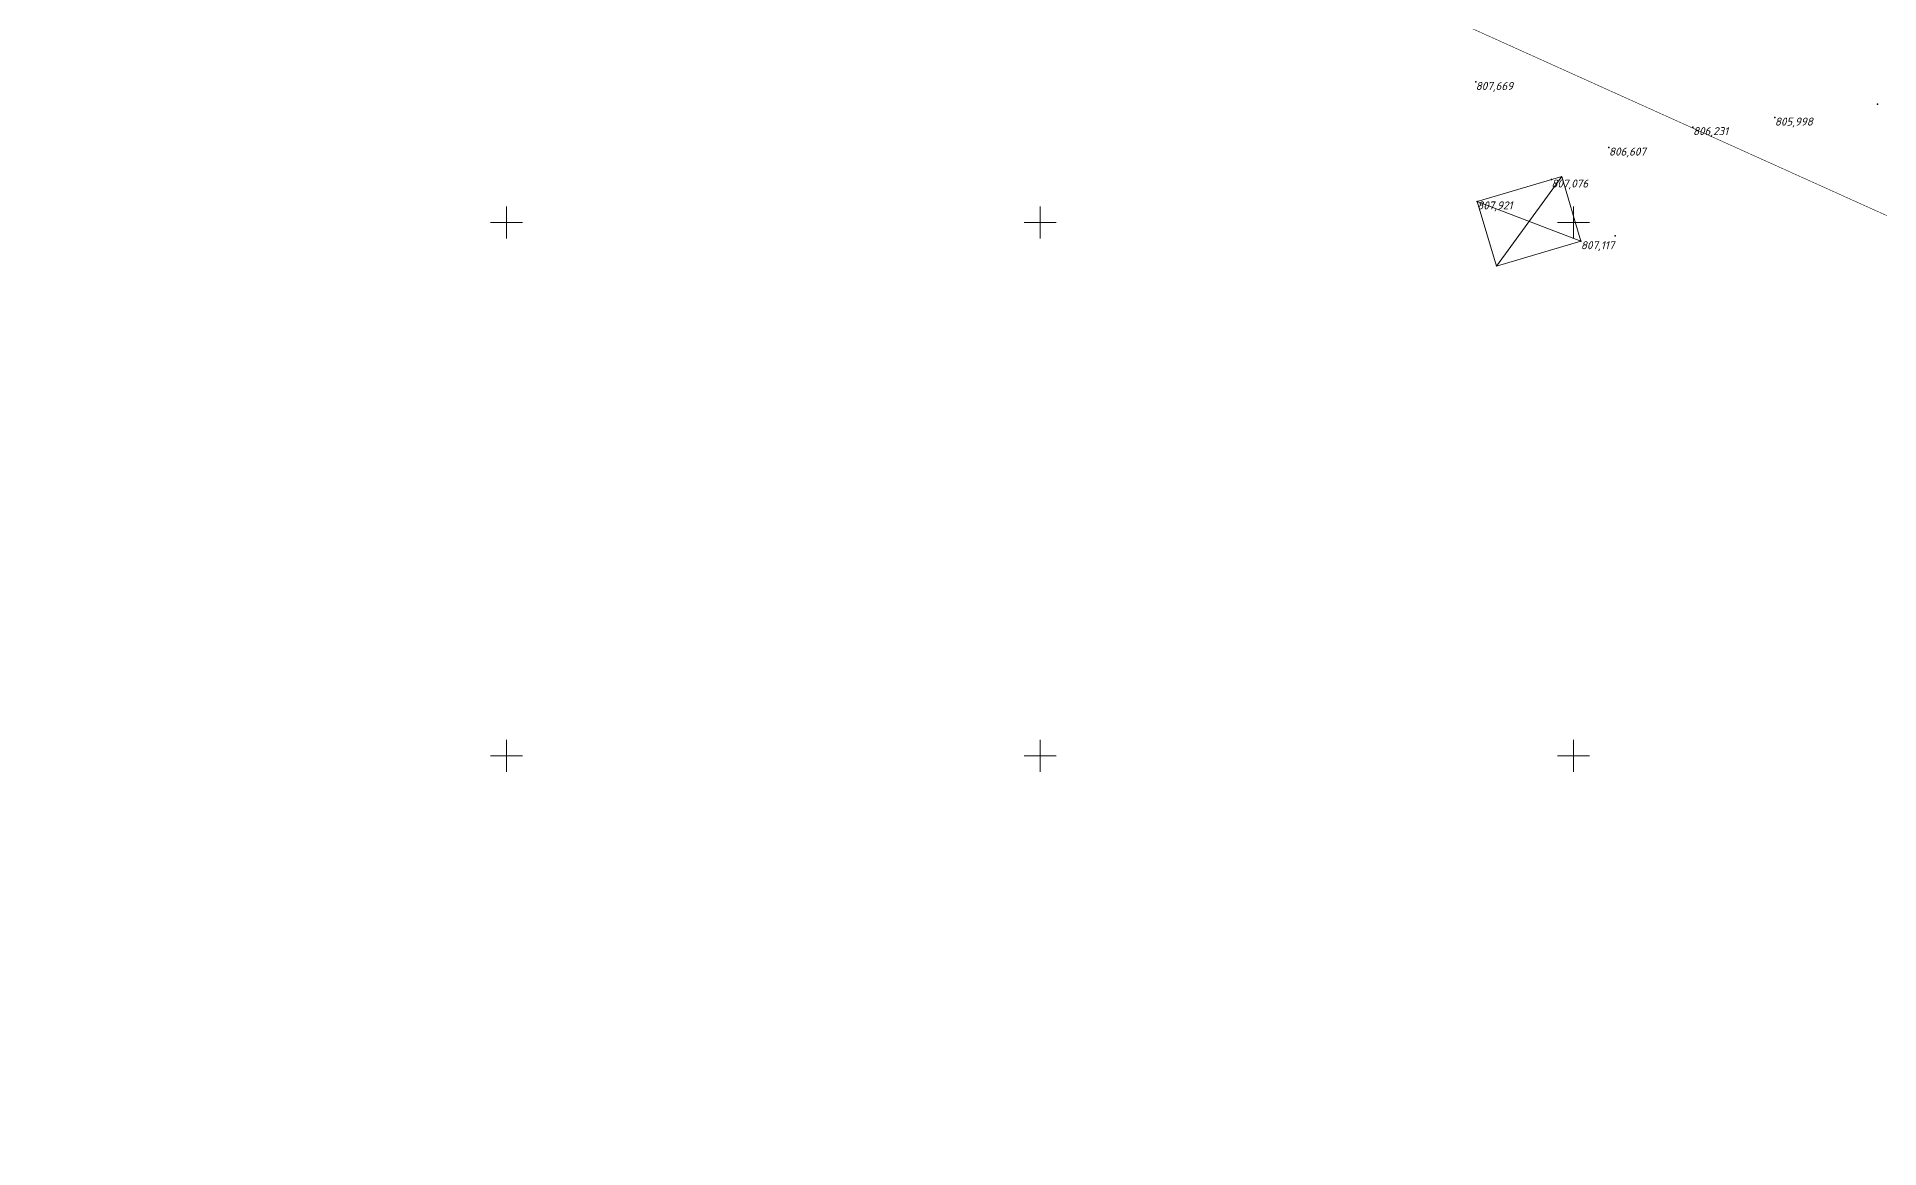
# Model space of a CAD drawing. Header units: metres. Extents: x 629572 to 645168, y 4785785 to 4790166.
# Drawn here: x 635612 to 635957.3, y 4787726.5 to 4787934.8 of the extents above; entities that cross this region are included whole.
import ezdxf

# ---------------------------------------------------------------- set-up
doc = ezdxf.new("R2010")
doc.units = ezdxf.units.M
doc.linetypes.add('Сплошная', pattern=[0])
doc.layers.get('0').update_dxf_attribs({"linetype": 'CONTINUOUS'})
for name, color, linetype in [('Здания и строения', 7, 'CONTINUOUS'), ('каб.TNS+', 7, 'CONTINUOUS'), ('Нурсултан', 7, 'CONTINUOUS'), ('Сетка координатная', 7, 'CONTINUOUS')]:
    doc.layers.add(name, color=color, linetype=linetype)
doc.styles.add('ISOCPEUR', font='isocpeui.ttf')
doc.styles.get("Standard").update_dxf_attribs({"font": 'isocpeui.ttf'})
doc.linetypes.add('TELEFON', pattern='A,8,["o",Standard,S=1,R=0,X=-4.33,Y=-0.34],-2', length=10)

# ---------------------------------------------------------------- blocks, each defined once
blk = doc.blocks.new('Крест')
at = {"color": 0, "linetype": 'Continuous', "lineweight": 0, "flags": 128}
for points in [[(-1, 0), (1, 0)], [(0, -1), (0, 1)]]:
    blk.add_lwpolyline(points, dxfattribs=at)

msp = doc.modelspace()

# ---------------------------------------------------------------- linework, layer by layer
at = {"layer": 'Здания и строения', "color": 8, "linetype": 'Сплошная', "lineweight": 0, "flags": 128}
msp.add_lwpolyline([(635881.946, 4787903.935), (635885.531, 4787891.793), (635901.374, 4787896.471), (635897.789, 4787908.613), (635881.946, 4787903.935)], close=True, dxfattribs=at)
at = {"layer": 'каб.TNS+', "color": 3, "linetype": 'TELEFON', "lineweight": 13, "true_color": 0x00e600, "const_width": 0.1, "flags": 128}
msp.add_lwpolyline([(633230.144, 4788389.592), (633344.729, 4788403.854), (633409.357, 4788391.818), (633420.009, 4788387.98), (633437.054, 4788383.297), (633526.334, 4788366.901), (633634.565, 4788348.248), (633710.126, 4788332.171), (634104.681, 4788238.498), (634261.231, 4788230.403), (634311.884, 4788200.571), (634417.542, 4788151.457), (634579.568, 4788156.544), (634633.9, 4788158.034), (634644.582, 4788158.401), (634694.097, 4788152.282), (634733.066, 4788146.767), (634775.286, 4788140.461), (634799.265, 4788136.502), (635093.223, 4788078.935), (635226.392, 4788062.853), (635399.922, 4788029.549), (635484.356, 4788023.579), (635569.309, 4788012.235), (635621.709, 4788004.851), (635666.94, 4787992.952), (635740.027, 4787980.176), (635779.914, 4787970.332), (635826.581, 4787957.347), (635853.488, 4787947.661), (635872.702, 4787940.068), (635991.537, 4787886.465), (636187.111, 4787806.711), (636209.235, 4787765.084), (636377.357, 4787726.52), (636432.925, 4787741.365), (636490.651, 4787769.031), (636568.713, 4787804.041), (636646.25, 4787818.683), (636712.558, 4787826.654), (636770.215, 4787836.87), (636964.065, 4787865.88), (637090.976, 4787866.86), (637407.809, 4787914.614), (637650.17, 4787988.245), (637701.732, 4787996.925), (637736.588, 4788004.318), (637781.106, 4788015.857), (637823.812, 4788025.287), (637840.147, 4788027.841), (637887.457, 4788037.971), (637924.534, 4788044.77), (637950.054, 4788039.488), (637995.293, 4788042.79), (638160.082, 4788128.557), (638321.49, 4788202.495), (638407.595, 4788245.637), (638451.902, 4788258.85), (638484.142, 4788264.993), (638492.947, 4788261.65)], dxfattribs=at)
at = {"layer": 'Нурсултан', "color": 251, "linetype": 'Сплошная', "lineweight": 0, "flags": 128}
for points in [[(635897.789, 4787908.613), (635885.531, 4787891.793)], [(635881.946, 4787903.935), (635901.374, 4787896.471)]]:
    msp.add_lwpolyline(points, dxfattribs=at)
at = {"layer": 'Нурсултан', "color": 7}
for p in [(635881.658, 4787926.32, 20.992), (635956.96, 4787922.193, 19.364), (635922.383, 4787917.858, 19.554), (635937.733, 4787919.641, 19.321), (635906.638, 4787914.019, 19.93), (635895.839, 4787908.037, 20.399), (635881.946, 4787903.935, 21.244), (635901.374, 4787896.471, 20.44), (635907.785, 4787897.486, 20.227)]:
    msp.add_point(p, dxfattribs=at)

# ---------------------------------------------------------------- block references
at = {"layer": 'Сетка координатная', "color": 136, "linetype": 'Continuous', "true_color": 0x008080, "xscale": 3, "yscale": 3}
for p in [(635700, 4787900), (635800, 4787900), (635900, 4787900), (635700, 4787800), (635800, 4787800), (635900, 4787800)]:
    msp.add_blockref('Крест', p, dxfattribs=at)

# ---------------------------------------------------------------- texts
at = {"layer": 'Нурсултан', "color": 251, "char_height": 1.5, "attachment_point": 1, "style": 'ISOCPEUR'}
for s, insert in [('807,669', (635881.658, 4787926.32, 20.992)), ('806,231', (635922.383, 4787917.858, 19.554)), ('805,998', (635937.733, 4787919.641, 19.321)), ('806,607', (635906.638, 4787914.019, 19.93)), ('807,076', (635895.839, 4787908.037, 20.399)), ('807,921', (635881.946, 4787903.935, 21.244)), ('807,117', (635901.374, 4787896.471, 20.44))]:
    msp.add_mtext(s, dxfattribs=dict(at, insert=insert))

doc.saveas('drawing.dxf')
